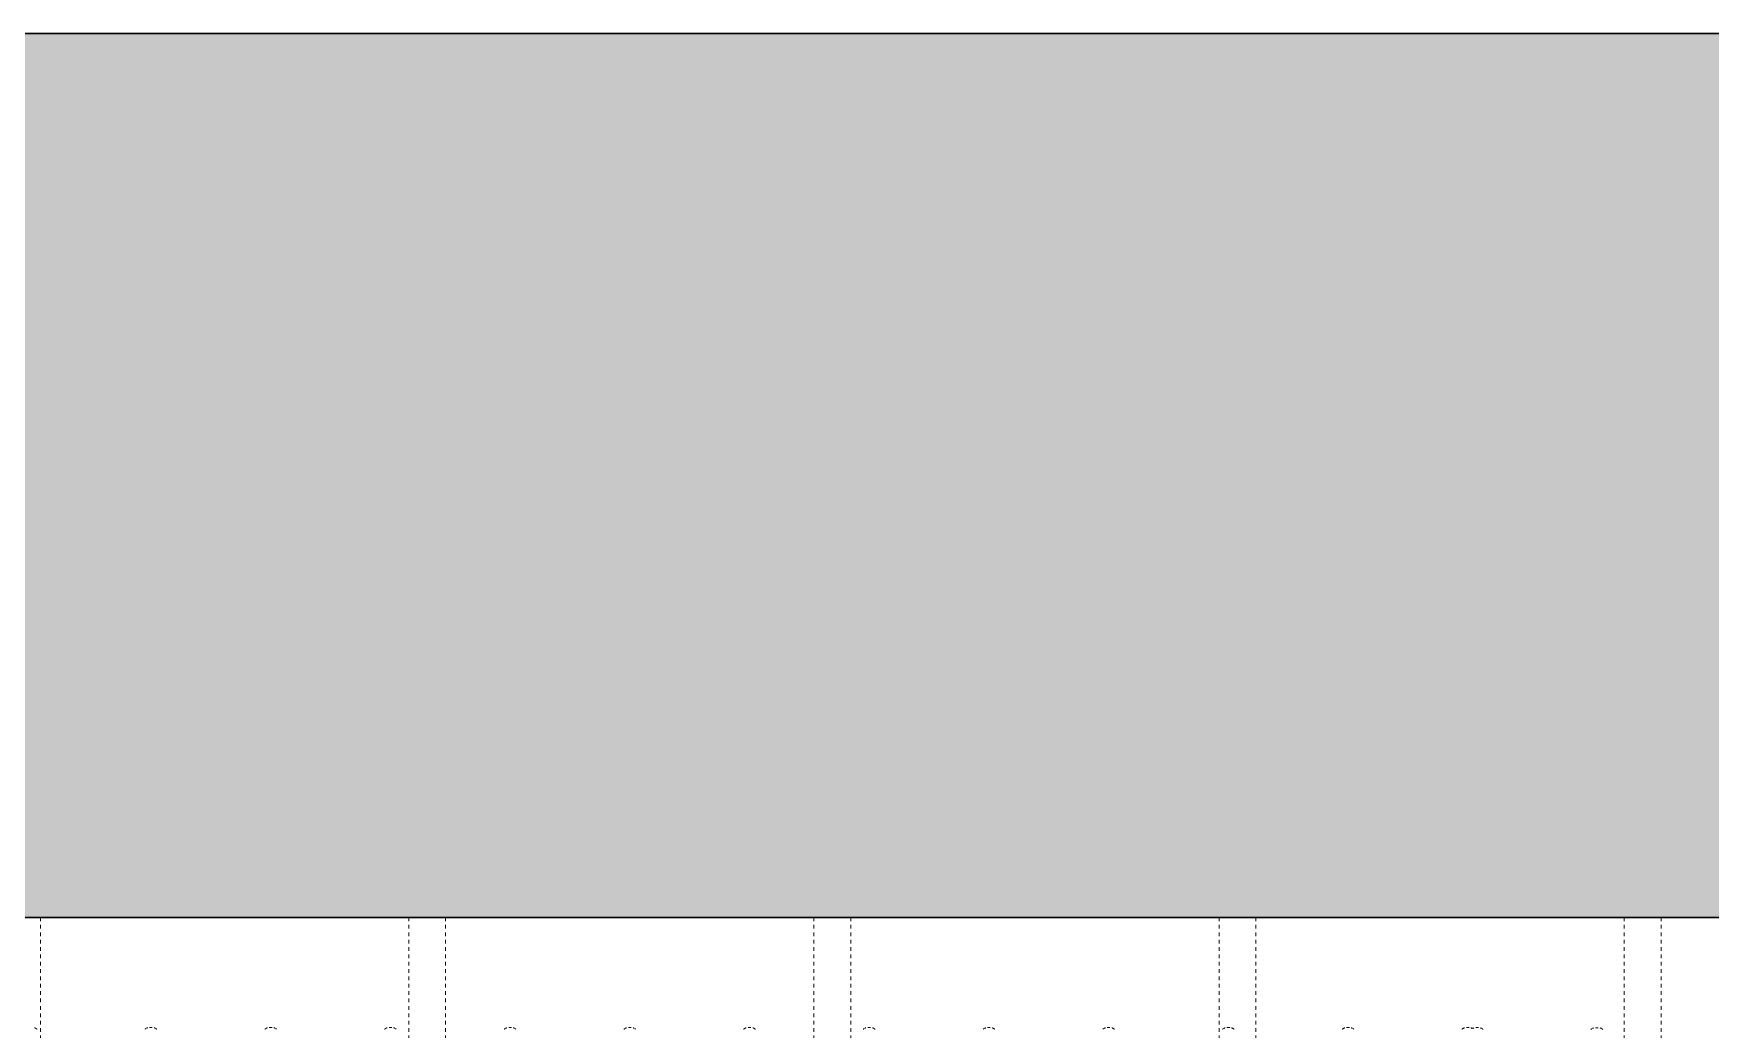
# Model space of a CAD drawing. Header units: inches. Extents: x -1176 to 1551, y -3558 to 978.
# Drawn here: x 213.09 to 258.62, y 811.48 to 838.52 of the extents above; entities that cross this region are included whole.
import ezdxf

# ---------------------------------------------------------------- set-up
doc = ezdxf.new("R2010")
doc.units = ezdxf.units.IN
doc.header["$MEASUREMENT"] = 0
doc.linetypes.add('Demolished', pattern=[0.1875, 0.125, -0.0625])
doc.linetypes.add('Overhead 1_16_', pattern=[0.101562, 0.0625, -0.039062])
for name, color, linetype, lineweight in [('A-GENM', 13, 'Demolished', 9), ('A-WALL', 113, 'Continuous', 18), ('A-WALL-PATT', 111, 'Continuous', 18), ('S-STRS-MBND', 31, 'Continuous', 18)]:
    doc.layers.add(name, color=color, linetype=linetype, lineweight=lineweight)

# ---------------------------------------------------------------- blocks, each defined once
blk = doc.blocks.new('Cast_Iron_Radiator_8182 - Cast_Iron_Radiator_8182-V67-1st Floor Demo')
at = {"layer": 'A-GENM', "linetype": 'Continuous'}
for p, q in [((-5.787, -4.933), (-5.75, -4.933)), ((-5.75, -4.933), (-5.713, -4.933)), ((-2.537, -4.933), (-2.5, -4.933)), ((-2.5, -4.933), (-2.463, -4.933)), ((0.713, -4.933), (0.75, -4.933)), ((0.75, -4.933), (0.787, -4.933)), ((3.963, -4.933), (4, -4.933)), ((4, -4.933), (4.037, -4.933)), ((7.213, -4.933), (7.25, -4.933)), ((7.25, -4.933), (7.287, -4.933)), ((10.463, -4.933), (10.5, -4.933)), ((10.5, -4.933), (10.537, -4.933))]:
    blk.add_line(p, q, dxfattribs=at)
at = {"layer": 'A-GENM', "linetype": 'Continuous', "flags": 128}
for points in [[(-5.886, -4.904), (-5.892, -4.9), (-5.898, -4.896), (-5.904, -4.891), (-5.909, -4.887)], [(-5.838, -4.925), (-5.845, -4.923), (-5.852, -4.921), (-5.859, -4.918), (-5.866, -4.915), (-5.873, -4.912)], [(-5.628, -4.912), (-5.635, -4.915), (-5.642, -4.918), (-5.649, -4.921), (-5.656, -4.924), (-5.663, -4.926)], [(-5.591, -4.887), (-5.597, -4.892), (-5.603, -4.896), (-5.609, -4.901), (-5.615, -4.905)], [(-2.636, -4.904), (-2.642, -4.9), (-2.648, -4.896), (-2.654, -4.891), (-2.659, -4.887)], [(-2.588, -4.925), (-2.595, -4.923), (-2.602, -4.921), (-2.609, -4.918), (-2.616, -4.915), (-2.623, -4.912)], [(-2.378, -4.912), (-2.385, -4.915), (-2.392, -4.918), (-2.399, -4.921), (-2.406, -4.924), (-2.413, -4.926)], [(-2.341, -4.887), (-2.347, -4.892), (-2.353, -4.896), (-2.359, -4.901), (-2.365, -4.905)], [(0.614, -4.904), (0.608, -4.9), (0.602, -4.896), (0.596, -4.891), (0.591, -4.887)], [(0.662, -4.925), (0.655, -4.923), (0.648, -4.921), (0.641, -4.918), (0.634, -4.915), (0.627, -4.912)], [(0.872, -4.912), (0.865, -4.915), (0.858, -4.918), (0.851, -4.921), (0.844, -4.924), (0.837, -4.926)], [(0.909, -4.887), (0.903, -4.892), (0.897, -4.896), (0.891, -4.901), (0.885, -4.905)], [(3.864, -4.904), (3.858, -4.9), (3.852, -4.896), (3.846, -4.891), (3.841, -4.887)], [(3.912, -4.925), (3.905, -4.923), (3.898, -4.921), (3.891, -4.918), (3.884, -4.915), (3.877, -4.912)], [(4.122, -4.912), (4.115, -4.915), (4.108, -4.918), (4.101, -4.921), (4.094, -4.924), (4.087, -4.926)], [(4.159, -4.887), (4.153, -4.892), (4.147, -4.896), (4.141, -4.901), (4.135, -4.905)], [(7.114, -4.904), (7.108, -4.9), (7.102, -4.896), (7.096, -4.891), (7.091, -4.887)], [(7.162, -4.925), (7.155, -4.923), (7.148, -4.921), (7.141, -4.918), (7.134, -4.915), (7.127, -4.912)], [(7.372, -4.912), (7.365, -4.915), (7.358, -4.918), (7.351, -4.921), (7.344, -4.924), (7.337, -4.926)], [(7.409, -4.887), (7.403, -4.892), (7.397, -4.896), (7.391, -4.901), (7.385, -4.905)], [(10.364, -4.904), (10.358, -4.9), (10.352, -4.896), (10.346, -4.891), (10.341, -4.887)], [(10.412, -4.925), (10.405, -4.923), (10.398, -4.921), (10.391, -4.918), (10.384, -4.915), (10.377, -4.912)], [(10.622, -4.912), (10.615, -4.915), (10.608, -4.918), (10.601, -4.921), (10.594, -4.924), (10.587, -4.926)], [(10.659, -4.887), (10.653, -4.892), (10.647, -4.896), (10.641, -4.901), (10.635, -4.905)], [(13.614, -4.904), (13.608, -4.9), (13.602, -4.896), (13.596, -4.891), (13.591, -4.887)], [(13.662, -4.925), (13.655, -4.923), (13.648, -4.921), (13.641, -4.918), (13.634, -4.915), (13.627, -4.912)]]:
    blk.add_lwpolyline(points, dxfattribs=at)
blk = doc.blocks.new('Cast_Iron_Radiator_8182 - Cast_Iron_Radiator_8182-V68-1st Floor Demo')
at = {"layer": 'A-GENM', "linetype": 'Continuous'}
for p, q in [((-5.787, -4.933), (-5.75, -4.933)), ((-5.75, -4.933), (-5.713, -4.933)), ((-2.537, -4.933), (-2.5, -4.933)), ((-2.5, -4.933), (-2.463, -4.933)), ((0.713, -4.933), (0.75, -4.933)), ((0.75, -4.933), (0.787, -4.933)), ((3.963, -4.933), (4, -4.933)), ((4, -4.933), (4.037, -4.933)), ((7.213, -4.933), (7.25, -4.933)), ((7.25, -4.933), (7.287, -4.933)), ((10.463, -4.933), (10.5, -4.933)), ((10.5, -4.933), (10.537, -4.933)), ((13.713, -4.933), (13.75, -4.933)), ((13.75, -4.933), (13.787, -4.933))]:
    blk.add_line(p, q, dxfattribs=at)
at = {"layer": 'A-GENM', "linetype": 'Continuous', "flags": 128}
for points in [[(-5.838, -4.925), (-5.845, -4.923), (-5.852, -4.921), (-5.859, -4.918), (-5.866, -4.915), (-5.873, -4.912)], [(-5.628, -4.912), (-5.635, -4.915), (-5.642, -4.918), (-5.649, -4.921), (-5.656, -4.924), (-5.663, -4.926)], [(-5.591, -4.887), (-5.597, -4.892), (-5.603, -4.896), (-5.609, -4.901), (-5.615, -4.905)], [(-2.636, -4.904), (-2.642, -4.9), (-2.648, -4.896), (-2.654, -4.891), (-2.659, -4.887)], [(-2.588, -4.925), (-2.595, -4.923), (-2.602, -4.921), (-2.609, -4.918), (-2.616, -4.915), (-2.623, -4.912)], [(-2.378, -4.912), (-2.385, -4.915), (-2.392, -4.918), (-2.399, -4.921), (-2.406, -4.924), (-2.413, -4.926)], [(-2.341, -4.887), (-2.347, -4.892), (-2.353, -4.896), (-2.359, -4.901), (-2.365, -4.905)], [(0.614, -4.904), (0.608, -4.9), (0.602, -4.896), (0.596, -4.891), (0.591, -4.887)], [(0.662, -4.925), (0.655, -4.923), (0.648, -4.921), (0.641, -4.918), (0.634, -4.915), (0.627, -4.912)], [(0.872, -4.912), (0.865, -4.915), (0.858, -4.918), (0.851, -4.921), (0.844, -4.924), (0.837, -4.926)], [(0.909, -4.887), (0.903, -4.892), (0.897, -4.896), (0.891, -4.901), (0.885, -4.905)], [(3.864, -4.904), (3.858, -4.9), (3.852, -4.896), (3.846, -4.891), (3.841, -4.887)], [(3.912, -4.925), (3.905, -4.923), (3.898, -4.921), (3.891, -4.918), (3.884, -4.915), (3.877, -4.912)], [(4.122, -4.912), (4.115, -4.915), (4.108, -4.918), (4.101, -4.921), (4.094, -4.924), (4.087, -4.926)], [(4.159, -4.887), (4.153, -4.892), (4.147, -4.896), (4.141, -4.901), (4.135, -4.905)], [(7.114, -4.904), (7.108, -4.9), (7.102, -4.896), (7.096, -4.891), (7.091, -4.887)], [(7.162, -4.925), (7.155, -4.923), (7.148, -4.921), (7.141, -4.918), (7.134, -4.915), (7.127, -4.912)], [(7.372, -4.912), (7.365, -4.915), (7.358, -4.918), (7.351, -4.921), (7.344, -4.924), (7.337, -4.926)], [(7.409, -4.887), (7.403, -4.892), (7.397, -4.896), (7.391, -4.901), (7.385, -4.905)], [(10.364, -4.904), (10.358, -4.9), (10.352, -4.896), (10.346, -4.891), (10.341, -4.887)], [(10.412, -4.925), (10.405, -4.923), (10.398, -4.921), (10.391, -4.918), (10.384, -4.915), (10.377, -4.912)], [(10.622, -4.912), (10.615, -4.915), (10.608, -4.918), (10.601, -4.921), (10.594, -4.924), (10.587, -4.926)], [(10.659, -4.887), (10.653, -4.892), (10.647, -4.896), (10.641, -4.901), (10.635, -4.905)], [(13.614, -4.904), (13.608, -4.9), (13.602, -4.896), (13.596, -4.891), (13.591, -4.887)], [(13.662, -4.925), (13.655, -4.923), (13.648, -4.921), (13.641, -4.918), (13.634, -4.915), (13.627, -4.912)], [(13.872, -4.912), (13.865, -4.915), (13.858, -4.918), (13.851, -4.921), (13.844, -4.924), (13.837, -4.926)], [(13.909, -4.887), (13.903, -4.892), (13.897, -4.896), (13.891, -4.901), (13.885, -4.905)]]:
    blk.add_lwpolyline(points, dxfattribs=at)
blk = doc.blocks.new('Cast_Iron_Radiator_8182 - Cast_Iron_Radiator_8182-V69-1st Floor Demo')
at = {"layer": 'A-GENM', "linetype": 'Continuous'}
for p, q in [((10.463, -4.933), (10.5, -4.933)), ((10.5, -4.933), (10.537, -4.933)), ((13.713, -4.933), (13.75, -4.933)), ((13.75, -4.933), (13.787, -4.933))]:
    blk.add_line(p, q, dxfattribs=at)
at = {"layer": 'A-GENM', "linetype": 'Continuous', "flags": 128}
for points in [[(10.364, -4.904), (10.358, -4.9), (10.352, -4.896), (10.346, -4.891), (10.341, -4.887)], [(10.412, -4.925), (10.405, -4.923), (10.398, -4.921), (10.391, -4.918), (10.384, -4.915), (10.377, -4.912)], [(10.622, -4.912), (10.615, -4.915), (10.608, -4.918), (10.601, -4.921), (10.594, -4.924), (10.587, -4.926)], [(10.659, -4.887), (10.653, -4.892), (10.647, -4.896), (10.641, -4.901), (10.635, -4.905)], [(13.614, -4.904), (13.608, -4.9), (13.602, -4.896), (13.596, -4.891), (13.591, -4.887)], [(13.662, -4.925), (13.655, -4.923), (13.648, -4.921), (13.641, -4.918), (13.634, -4.915), (13.627, -4.912)], [(13.872, -4.912), (13.865, -4.915), (13.858, -4.918), (13.851, -4.921), (13.844, -4.924), (13.837, -4.926)]]:
    blk.add_lwpolyline(points, dxfattribs=at)

msp = doc.modelspace()

# ---------------------------------------------------------------- hatches: boundary and pattern name
at = {"layer": 'A-WALL-PATT', "lineweight": 9}
msp.add_hatch(color=7, dxfattribs=at).paths.add_polyline_path([(480.776, 814.521), (480.776, 838.521), (1.715, 838.521), (1.715, 814.521), (464.276, 814.521)], flags=0)

# ---------------------------------------------------------------- linework, layer by layer
at = {"layer": 'A-WALL', "color": 8, "lineweight": 30}
for p, q in [((1.715, 838.521), (480.776, 838.521)), ((18.215, 814.521), (464.276, 814.521))]:
    msp.add_line(p, q, dxfattribs=at)
at = {"layer": 'S-STRS-MBND', "linetype": 'Overhead 1_16_', "lineweight": 9}
for p, q in [((155.276, 814.521), (300.276, 814.521)), ((213.276, 814.521), (213.276, 778.521)), ((223.276, 814.521), (223.276, 778.521)), ((224.276, 814.521), (224.276, 778.521)), ((234.276, 814.521), (234.276, 778.521)), ((235.276, 814.521), (235.276, 778.521)), ((245.276, 814.521), (245.276, 778.521)), ((246.276, 814.521), (246.276, 778.521)), ((256.276, 814.521), (256.276, 778.521)), ((257.276, 814.521), (257.276, 778.521))]:
    msp.add_line(p, q, dxfattribs=at)

# ---------------------------------------------------------------- block references
at = {"layer": 'A-GENM', "linetype": 'Continuous', "rotation": 179.9934950690584}
for name, p in [('Cast_Iron_Radiator_8182 - Cast_Iron_Radiator_8182-V67-1st Floor Demo', (226.776, 806.604)), ('Cast_Iron_Radiator_8182 - Cast_Iron_Radiator_8182-V68-1st Floor Demo', (246.276, 806.602)), ('Cast_Iron_Radiator_8182 - Cast_Iron_Radiator_8182-V69-1st Floor Demo', (266.032, 806.599))]:
    msp.add_blockref(name, p, dxfattribs=at)

doc.saveas('drawing.dxf')
